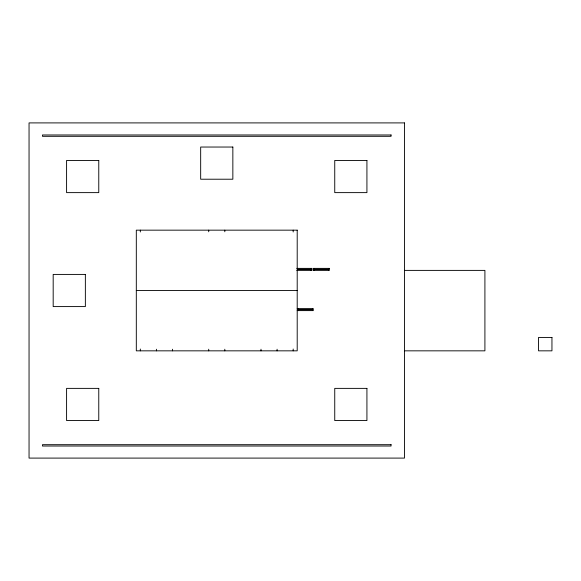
<?xml version="1.0" encoding="UTF-8"?>
<svg xmlns="http://www.w3.org/2000/svg" width="581" height="581" viewBox="0 0 581 581"><rect width="100%" height="100%" fill="white"/><g stroke="black" fill="none" stroke-linecap="round" stroke-linejoin="round"><path stroke-width="0.87" d="M296.76 268.378L311.953 268.378L311.953 270.39L296.76 270.39M297.574 269.315L311.147 269.315M314.096 269.315L328.577 269.315M297.574 269.453L311.147 269.453M314.096 269.453L328.577 269.453M404.463 270.39L484.91 270.39L484.91 350.837L404.463 350.837M136.31 290.5L297.203 290.5M297.203 308.598L313.29 308.598L313.29 310.61L297.203 310.61M298.009 309.542L312.491 309.542M298.009 309.673L312.491 309.673M328.577 268.378L328.577 270.39M314.096 268.378L314.096 270.39M312.491 308.598L312.491 310.61M311.147 268.378L311.147 270.39M298.009 308.598L298.009 310.61M293.18 230.163L293.18 231.979M293.18 349.021L293.18 350.837M277.093 349.225L277.093 350.837M261 349.225L261 350.837M224.803 230.163L224.803 231.775M224.803 349.225L224.803 350.837M208.71 230.163L208.71 231.775M208.71 349.225L208.71 350.837M172.513 349.225L172.513 350.837M156.42 349.225L156.42 350.837M140.333 230.163L140.333 231.979M140.333 349.021L140.333 350.837M404.463 122.903L29.05 122.903L29.05 458.097L404.463 458.097L404.463 122.903M391.057 134.974L42.457 134.974L42.457 136.31L391.057 136.31L391.057 134.974M232.85 147.037L200.67 147.037L200.67 179.217L232.85 179.217L232.85 147.037M98.77 160.443L66.59 160.443L66.59 192.623L98.77 192.623L98.77 160.443M366.923 160.443L334.743 160.443L334.743 192.623L366.923 192.623L366.923 160.443M297.203 230.163L136.31 230.163L136.31 350.837L297.203 350.837L297.203 230.163M329.383 268.378L313.29 268.378L313.29 270.39L329.383 270.39L329.383 268.378M85.363 274.414L53.183 274.414L53.183 306.586L85.363 306.586L85.363 274.414M551.95 337.43L538.543 337.43L538.543 350.837L551.95 350.837L551.95 337.43M98.77 388.377L66.59 388.377L66.59 420.557L98.77 420.557L98.77 388.377M366.923 388.377L334.743 388.377L334.743 420.557L366.923 420.557L366.923 388.377M391.057 444.69L42.457 444.69L42.457 446.026L391.057 446.026L391.057 444.69"/></g></svg>
